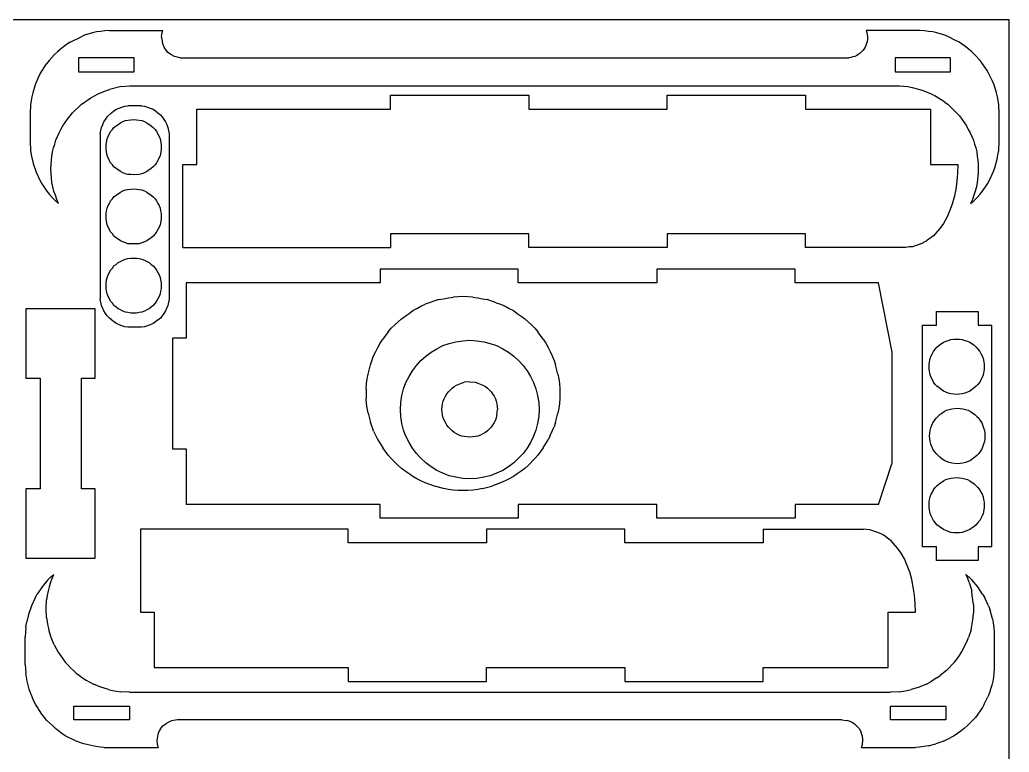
# Model space of a CAD drawing. Extents: x -4070 to 4070, y -2004 to 2004.
# Drawn here: x 1326 to 4070, y -27 to 2004 of the extents above; entities that cross this region are included whole.
import ezdxf

# ---------------------------------------------------------------- set-up
doc = ezdxf.new("R2010")
doc.units = 0
doc.header["$MEASUREMENT"] = 0
doc.layers.get('0').update_dxf_attribs({"linetype": 'CONTINUOUS'})

msp = doc.modelspace()

# ---------------------------------------------------------------- linework, layer by layer
for p, q in [((4070.5, 2004.5), (-4070.5, 2004.5)), ((4070.5, -2004.5), (4070.5, 2004.5)), ((1464.9, 1942), (1495.4, 1957.2)), ((1505.5, 1961.4), (1495.4, 1957.2)), ((1527.5, 1968.2), (1505.5, 1961.4)), ((1538.5, 1970.7), (1527.5, 1968.2)), ((1549.6, 1972.4), (1538.5, 1970.7)), ((1561.4, 1974.1), (1549.6, 1972.4)), ((1573.3, 1975), (1561.4, 1974.1)), ((1573.3, 1975), (1722.3, 1975)), ((1718.9, 1956.3), (1719.7, 1965.7)), ((1718.9, 1956.3), (1721.4, 1938.6)), ((1719.7, 1965.7), (1722.3, 1975)), ((3673.8, 1975), (3676.4, 1965.7)), ((3823.7, 1975), (3673.8, 1975)), ((3676.4, 1965.7), (3677.2, 1956.3)), ((3677.2, 1950.4), (3676.4, 1944.5)), ((3677.2, 1956.3), (3677.2, 1950.4)), ((3835.6, 1974.1), (3823.7, 1975)), ((3846.6, 1972.4), (3835.6, 1974.1)), ((3858.4, 1970.7), (3846.6, 1972.4)), ((3869.4, 1968.2), (3858.4, 1970.7)), ((3891.4, 1961.4), (3869.4, 1968.2)), ((3901.6, 1957.2), (3891.4, 1961.4)), ((3921.9, 1947), (3901.6, 1957.2)), ((1437.8, 1922.5), (1430.2, 1915.7)), ((1447.1, 1929.3), (1437.8, 1922.5)), ((1455.6, 1936), (1447.1, 1929.3)), ((1464.9, 1942), (1455.6, 1936)), ((1724, 1933.5), (1721.4, 1938.6)), ((1725.7, 1928.4), (1724, 1933.5)), ((1729, 1924.2), (1725.7, 1928.4)), ((1732.4, 1919.1), (1729, 1924.2)), ((3667.9, 1924.2), (3664.5, 1919.1)), ((3670.5, 1928.4), (3667.9, 1924.2)), ((3673, 1933.5), (3670.5, 1928.4)), ((3674.7, 1938.6), (3673, 1933.5)), ((3676.4, 1944.5), (3674.7, 1938.6)), ((3931.2, 1942), (3921.9, 1947)), ((3940.5, 1936), (3931.2, 1942)), ((3949.9, 1929.3), (3940.5, 1936)), ((3966.8, 1915.7), (3949.9, 1929.3)), ((1414.1, 1899.6), (1407.3, 1891.2)), ((1421.7, 1908.1), (1414.1, 1899.6)), ((1430.2, 1915.7), (1421.7, 1908.1)), ((1642.7, 1898.8), (1488.6, 1898.8)), ((1488.6, 1898.8), (1488.6, 1859.8)), ((1642.7, 1859.8), (1642.7, 1898.8)), ((1735.8, 1914.9), (1732.4, 1919.1)), ((1744.3, 1908.1), (1735.8, 1914.9)), ((1754.4, 1903), (1744.3, 1908.1)), ((1759.5, 1901.3), (1754.4, 1903)), ((1765.5, 1899.6), (1759.5, 1901.3)), ((1770.5, 1898.8), (1765.5, 1899.6)), ((1770.5, 1898.8), (3625.6, 1898.8)), ((3631.5, 1899.6), (3625.6, 1898.8)), ((3636.6, 1901.3), (3631.5, 1899.6)), ((3642.5, 1903), (3636.6, 1901.3)), ((3647.6, 1905.5), (3642.5, 1903)), ((3651.8, 1908.1), (3647.6, 1905.5)), ((3656.9, 1911.5), (3651.8, 1908.1)), ((3664.5, 1919.1), (3656.9, 1911.5)), ((3907.5, 1898.8), (3754.3, 1898.8)), ((3754.3, 1898.8), (3754.3, 1859.8)), ((3907.5, 1859.8), (3907.5, 1898.8)), ((3974.4, 1908.1), (3966.8, 1915.7)), ((3989.6, 1891.2), (3974.4, 1908.1)), ((1381.9, 1854.7), (1399.7, 1882.7)), ((1407.3, 1891.2), (1399.7, 1882.7)), ((3996.4, 1882.7), (3989.6, 1891.2)), ((4003.2, 1873.4), (3996.4, 1882.7)), ((4009.1, 1864.1), (4003.2, 1873.4)), ((1376.8, 1844.6), (1368.4, 1824.3)), ((1381.9, 1854.7), (1376.8, 1844.6)), ((1488.6, 1859.8), (1642.7, 1859.8)), ((3754.3, 1859.8), (3907.5, 1859.8)), ((4014.2, 1854.7), (4009.1, 1864.1)), ((4024.4, 1834.4), (4014.2, 1854.7)), ((1368.4, 1824.3), (1361.6, 1802.3)), ((1607.1, 1819.2), (1574.1, 1811.6)), ((1607.1, 1819.2), (1619, 1820)), ((1619, 1820), (1630.8, 1821.7)), ((1630.8, 1821.7), (3766.1, 1821.7)), ((3766.1, 1821.7), (3778, 1820)), ((3778, 1820), (3789, 1819.2)), ((3789, 1819.2), (3800.8, 1816.6)), ((3800.8, 1816.6), (3822.9, 1811.6)), ((4028.6, 1824.3), (4024.4, 1834.4)), ((4035.4, 1802.3), (4028.6, 1824.3)), ((1359.1, 1791.2), (1357.4, 1780.2)), ((1361.6, 1802.3), (1359.1, 1791.2)), ((1513.1, 1781.9), (1522.5, 1787.9)), ((1522.5, 1787.9), (1532.6, 1793.8)), ((1532.6, 1793.8), (1542.8, 1798.9)), ((1542.8, 1798.9), (1563.1, 1807.3)), ((1563.1, 1807.3), (1574.1, 1811.6)), ((2354, 1795.3), (2737.6, 1795.3)), ((2354, 1756.3), (2354, 1795.3)), ((2737.6, 1795.3), (2737.6, 1756.3)), ((3122, 1795.3), (3505.5, 1795.3)), ((3122, 1756.3), (3122, 1795.3)), ((3505.5, 1795.3), (3505.5, 1756.3)), ((3822.9, 1811.6), (3833.9, 1807.3)), ((3833.9, 1807.3), (3854.2, 1798.9)), ((3854.2, 1798.9), (3864.3, 1793.8)), ((3892.3, 1776), (3864.3, 1793.8)), ((4037.9, 1791.2), (4035.4, 1802.3)), ((4039.6, 1780.2), (4037.9, 1791.2)), ((1355.7, 1768.4), (1354, 1744.7)), ((1357.4, 1780.2), (1355.7, 1768.4)), ((1479.3, 1754), (1487.7, 1761.6)), ((1487.7, 1761.6), (1495.4, 1769.2)), ((1495.4, 1769.2), (1504.7, 1776)), ((1504.7, 1776), (1513.1, 1781.9)), ((1593.6, 1756.2), (1601.2, 1759.5)), ((1601.2, 1759.5), (1608.8, 1762.1)), ((1608.8, 1762.1), (1617.3, 1764.6)), ((1617.3, 1764.6), (1625.7, 1766.3)), ((1663, 1766.3), (1625.7, 1766.3)), ((1663, 1766.3), (1671.5, 1764.6)), ((1671.5, 1764.6), (1679.9, 1762.1)), ((1679.9, 1762.1), (1687.5, 1759.5)), ((1687.5, 1759.5), (1695.2, 1756.2)), ((3892.3, 1776), (3900.7, 1769.2)), ((3900.7, 1769.2), (3909.2, 1761.6)), ((3909.2, 1761.6), (3924.5, 1746.4)), ((4041.3, 1768.4), (4039.6, 1780.2)), ((4042.1, 1756.5), (4041.3, 1768.4)), ((1354, 1744.7), (1354, 1667.6)), ((1458.1, 1728.6), (1464.9, 1737.9)), ((1464.9, 1737.9), (1471.7, 1746.4)), ((1471.7, 1746.4), (1479.3, 1754)), ((1563.1, 1728.2), (1568.2, 1735)), ((1568.2, 1735), (1580, 1746.8)), ((1580, 1746.8), (1586.8, 1751.9)), ((1586.8, 1751.9), (1593.6, 1756.2)), ((1695.2, 1756.2), (1701.9, 1751.9)), ((1701.9, 1751.9), (1708.7, 1746.8)), ((1708.7, 1746.8), (1715.5, 1740.9)), ((1715.5, 1740.9), (1720.6, 1735)), ((1720.6, 1735), (1725.6, 1728.2)), ((1816.4, 1756.3), (2354, 1756.3)), ((1816.4, 1603.1), (1816.4, 1756.3)), ((2737.6, 1756.3), (3122, 1756.3)), ((3505.5, 1756.3), (3851.8, 1756.3)), ((3851.8, 1756.3), (3851.8, 1603.1)), ((3924.5, 1746.4), (3932.1, 1737.9)), ((3932.1, 1737.9), (3938.8, 1728.6)), ((4042.1, 1756.5), (4042.1, 1654.9)), ((1439.5, 1700.7), (1445.4, 1710.8)), ((1445.4, 1710.8), (1451.3, 1720.1)), ((1451.3, 1720.1), (1458.1, 1728.6)), ((1550.4, 1697.7), (1552.1, 1705.4)), ((1552.1, 1705.4), (1555.5, 1713.8)), ((1555.5, 1713.8), (1558.8, 1721.4)), ((1558.8, 1721.4), (1563.1, 1728.2)), ((1582.6, 1700.3), (1586.8, 1705.4)), ((1586.8, 1705.4), (1592.7, 1710.4)), ((1592.7, 1710.4), (1604.6, 1718.9)), ((1604.6, 1718.9), (1611.3, 1722.3)), ((1611.3, 1722.3), (1619, 1724.8)), ((1619, 1724.8), (1625.7, 1726.5)), ((1625.7, 1726.5), (1633.4, 1727.4)), ((1633.4, 1727.4), (1641.8, 1728.2)), ((1641.8, 1728.2), (1657.1, 1726.5)), ((1657.1, 1726.5), (1663.8, 1724.8)), ((1663.8, 1724.8), (1671.5, 1722.3)), ((1671.5, 1722.3), (1678.2, 1718.9)), ((1678.2, 1718.9), (1690.1, 1710.4)), ((1690.1, 1710.4), (1696, 1705.4)), ((1696, 1705.4), (1701.1, 1700.3)), ((1725.6, 1728.2), (1729.9, 1721.4)), ((1729.9, 1721.4), (1733.3, 1713.8)), ((1733.3, 1713.8), (1736.6, 1705.4)), ((1736.6, 1705.4), (1738.3, 1697.7)), ((3938.8, 1728.6), (3945.6, 1720.1)), ((3945.6, 1720.1), (3951.5, 1710.8)), ((3951.5, 1710.8), (3956.6, 1700.7)), ((1425.9, 1670.2), (1430.2, 1681.2)), ((1430.2, 1681.2), (1434.4, 1691.3)), ((1434.4, 1691.3), (1439.5, 1700.7)), ((1548.7, 1688.4), (1550.4, 1697.7)), ((1548.7, 1688.4), (1548.7, 1229.5)), ((1568.2, 1674), (1570.7, 1680.8)), ((1570.7, 1680.8), (1577.5, 1694.4)), ((1577.5, 1694.4), (1582.6, 1700.3)), ((1701.1, 1700.3), (1705.3, 1694.4)), ((1705.3, 1694.4), (1712.1, 1680.8)), ((1712.1, 1680.8), (1714.6, 1674)), ((1738.3, 1697.7), (1740, 1688.4)), ((1740, 1688.4), (1740, 1229.5)), ((3956.6, 1700.7), (3961.7, 1691.3)), ((3961.7, 1691.3), (3966.8, 1681.2)), ((3966.8, 1681.2), (3971, 1670.2)), ((1354, 1667.6), (1355.7, 1642.2)), ((1416.6, 1638), (1419.2, 1649)), ((1419.2, 1649), (1422.6, 1660)), ((1422.6, 1660), (1425.9, 1670.2)), ((1564.8, 1658.8), (1568.2, 1674)), ((1564.8, 1643.6), (1564.8, 1658.8)), ((1714.6, 1674), (1718, 1658.8)), ((1718, 1658.8), (1718, 1643.6)), ((3971, 1670.2), (3974.4, 1660)), ((3974.4, 1660), (3977.8, 1649)), ((3977.8, 1649), (3980.3, 1638)), ((4041.3, 1642.2), (4042.1, 1654.9)), ((1355.7, 1642.2), (1357.4, 1630.4)), ((1357.4, 1630.4), (1359.9, 1617.7)), ((1413.2, 1615.1), (1414.9, 1626.1)), ((1414.9, 1626.1), (1416.6, 1638)), ((1568.2, 1628.3), (1564.8, 1643.6)), ((1570.7, 1621.5), (1568.2, 1628.3)), ((1577.5, 1608), (1570.7, 1621.5)), ((1712.1, 1621.5), (1705.3, 1608)), ((1714.6, 1628.3), (1712.1, 1621.5)), ((1718, 1643.6), (1714.6, 1628.3)), ((3980.3, 1638), (3982, 1626.1)), ((3982, 1626.1), (3983.7, 1615.1)), ((4037.1, 1617.7), (4038.8, 1630.4)), ((4038.8, 1630.4), (4041.3, 1642.2)), ((1359.9, 1617.7), (1362.4, 1605.8)), ((1362.4, 1605.8), (1370.9, 1582.1)), ((1411.5, 1591.4), (1413.2, 1615.1)), ((1582.6, 1602.1), (1577.5, 1608)), ((1586.8, 1597), (1582.6, 1602.1)), ((1592.7, 1591.9), (1586.8, 1597)), ((1696, 1597), (1690.1, 1591.9)), ((1701.1, 1602.1), (1696, 1597)), ((1705.3, 1608), (1701.1, 1602.1)), ((1778.3, 1603.1), (1816.4, 1603.1)), ((1778.3, 1372.8), (1778.3, 1603.1)), ((3851.8, 1603.1), (3928, 1603.1)), ((3928, 1603.1), (3927.1, 1579.4)), ((3983.7, 1615.1), (3984.6, 1603.3)), ((3984.6, 1603.3), (3984.6, 1578.7)), ((4026.1, 1582.1), (4030.3, 1594)), ((4030.3, 1594), (4037.1, 1617.7)), ((1370.9, 1582.1), (1381.1, 1560.1)), ((1413.2, 1566), (1411.5, 1591.4)), ((1414.9, 1553.3), (1413.2, 1566)), ((1604.6, 1583.4), (1592.7, 1591.9)), ((1611.3, 1580.1), (1604.6, 1583.4)), ((1619, 1577.5), (1611.3, 1580.1)), ((1625.7, 1575.8), (1619, 1577.5)), ((1633.4, 1575), (1625.7, 1575.8)), ((1641.8, 1574.1), (1633.4, 1575)), ((1657.1, 1575.8), (1641.8, 1574.1)), ((1663.8, 1577.5), (1657.1, 1575.8)), ((1671.5, 1580.1), (1663.8, 1577.5)), ((1678.2, 1583.4), (1671.5, 1580.1)), ((1690.1, 1591.9), (1678.2, 1583.4)), ((3927.1, 1579.4), (3925.4, 1556.5)), ((3984.6, 1578.7), (3981.2, 1553.3)), ((4015.9, 1560.1), (4026.1, 1582.1)), ((1381.1, 1560.1), (1387, 1549.9)), ((1387, 1549.9), (1400.5, 1529.6)), ((1417.5, 1541.5), (1414.9, 1553.3)), ((1420, 1528.8), (1417.5, 1541.5)), ((3925.4, 1556.5), (3922.1, 1533.7)), ((3979.5, 1541.5), (3976.1, 1528.8)), ((3981.2, 1553.3), (3979.5, 1541.5)), ((3996.4, 1529.6), (4010, 1549.9)), ((4010, 1549.9), (4015.9, 1560.1)), ((1400.5, 1529.6), (1408.2, 1520.3)), ((1408.2, 1520.3), (1415.8, 1511.8)), ((1415.8, 1511.8), (1424.2, 1502.5)), ((1424.2, 1517.8), (1420, 1528.8)), ((1428.5, 1505.9), (1424.2, 1517.8)), ((1582.6, 1508.1), (1586.8, 1513.2)), ((1586.8, 1513.2), (1592.7, 1518.2)), ((1592.7, 1518.2), (1604.6, 1526.7)), ((1604.6, 1526.7), (1611.3, 1530.1)), ((1611.3, 1530.1), (1619, 1532.6)), ((1619, 1532.6), (1625.7, 1534.3)), ((1625.7, 1534.3), (1633.4, 1535.2)), ((1633.4, 1535.2), (1641.8, 1536)), ((1641.8, 1536), (1657.1, 1534.3)), ((1657.1, 1534.3), (1663.8, 1532.6)), ((1663.8, 1532.6), (1671.5, 1530.1)), ((1671.5, 1530.1), (1678.2, 1526.7)), ((1678.2, 1526.7), (1690.1, 1518.2)), ((1690.1, 1518.2), (1696, 1513.2)), ((1696, 1513.2), (1701.1, 1508.1)), ((3917.8, 1512.5), (3911.9, 1493)), ((3922.1, 1533.7), (3917.8, 1512.5)), ((3972.7, 1517.8), (3968.5, 1505.9)), ((3976.1, 1528.8), (3972.7, 1517.8)), ((3972.7, 1502.5), (3981.2, 1511.8)), ((3981.2, 1511.8), (3988.8, 1520.3)), ((3988.8, 1520.3), (3996.4, 1529.6)), ((1424.2, 1502.5), (1432.7, 1494.9)), ((1432.7, 1494.9), (1428.5, 1505.9)), ((1568.2, 1481.8), (1570.7, 1489.5)), ((1570.7, 1489.5), (1574.1, 1495.4)), ((1574.1, 1495.4), (1577.5, 1502.2)), ((1577.5, 1502.2), (1582.6, 1508.1)), ((1701.1, 1508.1), (1705.3, 1502.2)), ((1705.3, 1502.2), (1708.7, 1495.4)), ((1708.7, 1495.4), (1712.1, 1489.5)), ((1712.1, 1489.5), (1714.6, 1481.8)), ((3911.9, 1493), (3905.1, 1473.6)), ((3968.5, 1505.9), (3963.4, 1494.9)), ((3963.4, 1494.9), (3972.7, 1502.5)), ((1564.8, 1467.4), (1566.5, 1475.1)), ((1564.8, 1451.4), (1564.8, 1467.4)), ((1566.5, 1475.1), (1568.2, 1481.8)), ((1714.6, 1481.8), (1716.3, 1475.1)), ((1716.3, 1475.1), (1718, 1467.4)), ((1718, 1467.4), (1718, 1451.4)), ((3897.5, 1455.8), (3888.2, 1439.7)), ((3905.1, 1473.6), (3897.5, 1455.8)), ((1568.2, 1436.1), (1564.8, 1451.4)), ((1570.7, 1429.4), (1568.2, 1436.1)), ((1574.1, 1422.6), (1570.7, 1429.4)), ((1712.1, 1429.4), (1708.7, 1422.6)), ((1714.6, 1436.1), (1712.1, 1429.4)), ((1718, 1451.4), (1714.6, 1436.1)), ((3888.2, 1439.7), (3878, 1425.3)), ((1577.5, 1416.7), (1574.1, 1422.6)), ((1582.6, 1410.7), (1577.5, 1416.7)), ((1586.8, 1404.8), (1582.6, 1410.7)), ((1592.7, 1399.7), (1586.8, 1404.8)), ((1696, 1404.8), (1690.1, 1399.7)), ((1701.1, 1410.7), (1696, 1404.8)), ((1705.3, 1416.7), (1701.1, 1410.7)), ((1708.7, 1422.6), (1705.3, 1416.7)), ((2354, 1410.9), (2354, 1372.8)), ((2737.6, 1410.9), (2354, 1410.9)), ((2737.6, 1372.8), (2737.6, 1410.9)), ((3122, 1410.9), (3122, 1372.8)), ((3505.5, 1410.9), (3122, 1410.9)), ((3505.5, 1372.8), (3505.5, 1410.9)), ((3854.3, 1400.7), (3847.6, 1395.7)), ((3860.3, 1405.8), (3854.3, 1400.7)), ((3866.2, 1411.8), (3860.3, 1405.8)), ((3878, 1425.3), (3866.2, 1411.8)), ((1604.6, 1391.3), (1592.7, 1399.7)), ((1611.3, 1388.7), (1604.6, 1391.3)), ((1619, 1386.2), (1611.3, 1388.7)), ((1625.7, 1383.6), (1619, 1386.2)), ((1633.4, 1382.8), (1625.7, 1383.6)), ((1649.4, 1382.8), (1633.4, 1382.8)), ((1657.1, 1383.6), (1649.4, 1382.8)), ((1663.8, 1386.2), (1657.1, 1383.6)), ((1671.5, 1388.7), (1663.8, 1386.2)), ((1678.2, 1391.3), (1671.5, 1388.7)), ((1690.1, 1399.7), (1678.2, 1391.3)), ((1778.3, 1372.8), (2354, 1372.8)), ((3122, 1372.8), (2737.6, 1372.8)), ((3784.1, 1372.8), (3505.5, 1372.8)), ((3792.5, 1374.5), (3784.1, 1372.8)), ((3801.8, 1375.3), (3792.5, 1374.5)), ((3809.5, 1377.9), (3801.8, 1375.3)), ((3817.9, 1380.4), (3809.5, 1377.9)), ((3825.5, 1383), (3817.9, 1380.4)), ((3825.5, 1383), (3840.8, 1391.4)), ((3847.6, 1395.7), (3840.8, 1391.4)), ((1582.6, 1315.9), (1586.8, 1321.8)), ((1586.8, 1321.8), (1592.7, 1326.1)), ((1592.7, 1326.1), (1598.6, 1331.1)), ((1598.6, 1331.1), (1604.6, 1334.5)), ((1604.6, 1334.5), (1611.3, 1337.9)), ((1611.3, 1337.9), (1619, 1340.5)), ((1619, 1340.5), (1625.7, 1342.2)), ((1625.7, 1342.2), (1633.4, 1343.8)), ((1633.4, 1343.8), (1649.4, 1343.8)), ((1649.4, 1343.8), (1657.1, 1342.2)), ((1657.1, 1342.2), (1663.8, 1340.5)), ((1663.8, 1340.5), (1671.5, 1337.9)), ((1671.5, 1337.9), (1678.2, 1334.5)), ((1678.2, 1334.5), (1684.2, 1331.1)), ((1684.2, 1331.1), (1690.1, 1326.1)), ((1690.1, 1326.1), (1696, 1321.8)), ((1696, 1321.8), (1701.1, 1315.9)), ((1568.2, 1289.7), (1570.7, 1297.3)), ((1570.7, 1297.3), (1574.1, 1304.1)), ((1574.1, 1304.1), (1577.5, 1310)), ((1577.5, 1310), (1582.6, 1315.9)), ((1701.1, 1315.9), (1705.3, 1310)), ((1705.3, 1310), (1708.7, 1304.1)), ((1708.7, 1304.1), (1712.1, 1297.3)), ((1712.1, 1297.3), (1714.6, 1289.7)), ((2708.5, 1313.2), (2325, 1313.2)), ((2325, 1313.2), (2325, 1275.1)), ((2708.5, 1275.1), (2708.5, 1313.2)), ((3092.9, 1313.2), (3092.9, 1275.1)), ((3476.4, 1313.2), (3092.9, 1313.2)), ((3476.4, 1275.1), (3476.4, 1313.2)), ((1564.8, 1275.3), (1566.5, 1282.9)), ((1564.8, 1259.2), (1564.8, 1275.3)), ((1566.5, 1282.9), (1568.2, 1289.7)), ((1714.6, 1289.7), (1716.3, 1282.9)), ((1716.3, 1282.9), (1718, 1275.3)), ((1718, 1275.3), (1718, 1259.2)), ((2325, 1275.1), (1787.3, 1275.1)), ((1787.3, 1275.1), (1787.3, 1121.8)), ((3092.9, 1275.1), (2708.5, 1275.1)), ((3707.6, 1275.1), (3476.4, 1275.1)), ((3745.7, 1082.9), (3707.6, 1275.1)), ((1566.5, 1251.6), (1564.8, 1259.2)), ((1568.2, 1244.8), (1566.5, 1251.6)), ((1570.7, 1237.2), (1568.2, 1244.8)), ((1574.1, 1230.4), (1570.7, 1237.2)), ((1712.1, 1237.2), (1708.7, 1230.4)), ((1714.6, 1244.8), (1712.1, 1237.2)), ((1716.3, 1251.6), (1714.6, 1244.8)), ((1718, 1259.2), (1716.3, 1251.6)), ((2514.6, 1233.6), (2528.2, 1235.3)), ((2555.3, 1237), (2528.2, 1235.3)), ((2582.4, 1235.3), (2555.3, 1237)), ((2582.4, 1235.3), (2595.9, 1233.6)), ((1552.1, 1212.6), (1548.7, 1229.5)), ((1558.8, 1197.4), (1552.1, 1212.6)), ((1577.5, 1224.5), (1574.1, 1230.4)), ((1582.6, 1218.5), (1577.5, 1224.5)), ((1586.8, 1212.6), (1582.6, 1218.5)), ((1592.7, 1207.5), (1586.8, 1212.6)), ((1696, 1212.6), (1690.1, 1207.5)), ((1701.1, 1218.5), (1696, 1212.6)), ((1705.3, 1224.5), (1701.1, 1218.5)), ((1708.7, 1230.4), (1705.3, 1224.5)), ((1736.6, 1212.6), (1729.9, 1197.4)), ((1740, 1229.5), (1736.6, 1212.6)), ((2427.4, 1203.9), (2438.4, 1209.9)), ((2438.4, 1209.9), (2450.3, 1215.8)), ((2488.4, 1228.5), (2450.3, 1215.8)), ((2488.4, 1228.5), (2501.1, 1231)), ((2501.1, 1231), (2514.6, 1233.6)), ((2595.9, 1233.6), (2609.4, 1231)), ((2609.4, 1231), (2622.1, 1228.5)), ((2647.5, 1220), (2622.1, 1228.5)), ((2647.5, 1220), (2659.4, 1215.8)), ((2659.4, 1215.8), (2672.1, 1209.9)), ((2672.1, 1209.9), (2683.1, 1203.9)), ((1534.9, 1203), (1342.7, 1203)), ((1342.7, 1203), (1342.7, 1010.8)), ((1534.9, 1010.8), (1534.9, 1203)), ((1563.1, 1189.8), (1558.8, 1197.4)), ((1568.2, 1183.8), (1563.1, 1189.8)), ((1574.1, 1177.1), (1568.2, 1183.8)), ((1598.6, 1203.3), (1592.7, 1207.5)), ((1604.6, 1199.9), (1598.6, 1203.3)), ((1611.3, 1196.5), (1604.6, 1199.9)), ((1619, 1194), (1611.3, 1196.5)), ((1625.7, 1192.3), (1619, 1194)), ((1633.4, 1190.6), (1625.7, 1192.3)), ((1649.4, 1190.6), (1633.4, 1190.6)), ((1657.1, 1192.3), (1649.4, 1190.6)), ((1663.8, 1194), (1657.1, 1192.3)), ((1671.5, 1196.5), (1663.8, 1194)), ((1678.2, 1199.9), (1671.5, 1196.5)), ((1684.2, 1203.3), (1678.2, 1199.9)), ((1690.1, 1207.5), (1684.2, 1203.3)), ((1720.6, 1183.8), (1715.5, 1177.1)), ((1725.6, 1189.8), (1720.6, 1183.8)), ((1729.9, 1197.4), (1725.6, 1189.8)), ((2384.2, 1175.1), (2394.4, 1182.8)), ((2394.4, 1182.8), (2405.4, 1190.4)), ((2405.4, 1190.4), (2415.6, 1198)), ((2415.6, 1198), (2427.4, 1203.9)), ((2683.1, 1203.9), (2695, 1198)), ((2695, 1198), (2705.1, 1190.4)), ((2705.1, 1190.4), (2716.1, 1182.8)), ((2716.1, 1182.8), (2726.3, 1175.1)), ((3869.1, 1157.8), (3869.1, 1195.9)), ((3869.1, 1195.9), (3984.3, 1195.9)), ((3984.3, 1195.9), (3984.3, 1157.8)), ((1580, 1172), (1574.1, 1177.1)), ((1586.8, 1166.9), (1580, 1172)), ((1593.6, 1162.7), (1586.8, 1166.9)), ((1601.2, 1158.4), (1593.6, 1162.7)), ((1608.8, 1155.9), (1601.2, 1158.4)), ((1617.3, 1153.3), (1608.8, 1155.9)), ((1625.7, 1152.5), (1617.3, 1153.3)), ((1671.5, 1153.3), (1663, 1152.5)), ((1679.9, 1155.9), (1671.5, 1153.3)), ((1687.5, 1158.4), (1679.9, 1155.9)), ((1695.2, 1162.7), (1687.5, 1158.4)), ((1701.9, 1166.9), (1695.2, 1162.7)), ((1715.5, 1177.1), (1701.9, 1166.9)), ((2356.3, 1148.9), (2365.6, 1158.2)), ((2365.6, 1158.2), (2384.2, 1175.1)), ((2726.3, 1175.1), (2744.9, 1158.2)), ((2744.9, 1158.2), (2754.2, 1148.9)), ((3830.2, 1157.8), (3869.1, 1157.8)), ((3830.2, 543.1), (3830.2, 1157.8)), ((3984.3, 1157.8), (4022.4, 1157.8)), ((4022.4, 543.1), (4022.4, 1157.8)), ((1635, 1151.7), (1625.7, 1152.5)), ((1653.7, 1151.7), (1635, 1151.7)), ((1663, 1152.5), (1653.7, 1151.7)), ((2347.8, 1138.7), (2332.6, 1118.4)), ((2347.8, 1138.7), (2356.3, 1148.9)), ((2754.2, 1148.9), (2762.7, 1138.7)), ((2777.9, 1118.4), (2762.7, 1138.7)), ((1749.2, 1121.8), (1749.2, 814.5)), ((1787.3, 1121.8), (1749.2, 1121.8)), ((2319, 1095.6), (2325.8, 1107.4)), ((2325.8, 1107.4), (2332.6, 1118.4)), ((2482.4, 1092.3), (2499.4, 1100.8)), ((2499.4, 1100.8), (2517.2, 1106.7)), ((2517.2, 1106.7), (2534.9, 1111.8)), ((2534.9, 1111.8), (2554.4, 1114.3)), ((2554.4, 1114.3), (2573.9, 1116)), ((2573.9, 1116), (2593.4, 1114.3)), ((2593.4, 1114.3), (2612.8, 1111.8)), ((2612.8, 1111.8), (2630.6, 1106.7)), ((2630.6, 1106.7), (2648.4, 1100.8)), ((2648.4, 1100.8), (2665.3, 1092.3)), ((2777.9, 1118.4), (2784.7, 1107.4)), ((2784.7, 1107.4), (2791.5, 1095.6)), ((3870, 1096.8), (3875.9, 1101.9)), ((3875.9, 1101.9), (3887.8, 1110.4)), ((3887.8, 1110.4), (3901.3, 1115.5)), ((3901.3, 1115.5), (3908.9, 1118)), ((3908.9, 1118), (3916.6, 1118.8)), ((3916.6, 1118.8), (3932.6, 1118.8)), ((3932.6, 1118.8), (3940.3, 1118)), ((3940.3, 1118), (3947, 1115.5)), ((3947, 1115.5), (3954.7, 1112.9)), ((3954.7, 1112.9), (3961.4, 1110.4)), ((3961.4, 1110.4), (3973.3, 1101.9)), ((3973.3, 1101.9), (3979.2, 1096.8)), ((2298.7, 1047.3), (2307.2, 1072.7)), ((2307.2, 1072.7), (2313.1, 1084.6)), ((2313.1, 1084.6), (2319, 1095.6)), ((2438.4, 1059.3), (2452, 1072)), ((2452, 1072), (2466.4, 1083)), ((2466.4, 1083), (2482.4, 1092.3)), ((2665.3, 1092.3), (2681.4, 1083)), ((2681.4, 1083), (2695.8, 1072)), ((2695.8, 1072), (2709.4, 1059.3)), ((2791.5, 1095.6), (2797.4, 1084.6)), ((2797.4, 1084.6), (2802.5, 1072.7)), ((2802.5, 1072.7), (2807.6, 1060)), ((3745.7, 775.5), (3745.7, 1082.9)), ((3851.4, 1065.5), (3853.9, 1072.3)), ((3853.9, 1072.3), (3857.3, 1079)), ((3857.3, 1079), (3860.7, 1085)), ((3860.7, 1085), (3864.9, 1090.9)), ((3864.9, 1090.9), (3870, 1096.8)), ((3979.2, 1096.8), (3983.4, 1090.9)), ((3983.4, 1090.9), (3988.5, 1085)), ((3988.5, 1085), (3991.9, 1079)), ((3991.9, 1079), (3995.3, 1072.3)), ((3995.3, 1072.3), (3997.8, 1065.5)), ((2291.9, 1021.9), (2298.7, 1047.3)), ((2414.7, 1031.4), (2425.7, 1045.8)), ((2425.7, 1045.8), (2438.4, 1059.3)), ((2709.4, 1059.3), (2722.1, 1045.8)), ((2722.1, 1045.8), (2733.1, 1031.4)), ((2807.6, 1060), (2811.8, 1047.3)), ((2818.6, 1021.9), (2811.8, 1047.3)), ((3848, 1050.3), (3851.4, 1065.5)), ((3848, 1035), (3848, 1050.3)), ((3997.8, 1065.5), (4001.2, 1050.3)), ((4001.2, 1050.3), (4001.2, 1035)), ((2289.4, 1008.4), (2291.9, 1021.9)), ((2405.4, 1015.3), (2414.7, 1031.4)), ((2733.1, 1031.4), (2742.4, 1015.3)), ((2818.6, 1021.9), (2821.1, 1008.4)), ((3851.4, 1019.8), (3848, 1035)), ((3853.9, 1012.2), (3851.4, 1019.8)), ((3997.8, 1019.8), (3995.3, 1012.2)), ((4001.2, 1035), (3997.8, 1019.8)), ((1342.7, 1010.8), (1381.7, 1010.8)), ((1381.7, 1010.8), (1381.7, 703.4)), ((1496.8, 1010.8), (1534.9, 1010.8)), ((1496.8, 703.4), (1496.8, 1010.8)), ((2286.9, 981.3), (2287.7, 995.7)), ((2287.7, 995.7), (2289.4, 1008.4)), ((2390.2, 980.6), (2396.9, 998.4)), ((2396.9, 998.4), (2405.4, 1015.3)), ((2530.7, 987.3), (2537.5, 991.6)), ((2537.5, 991.6), (2551, 996.7)), ((2551, 996.7), (2558.6, 999.2)), ((2573.9, 1000.9), (2558.6, 999.2)), ((2573.9, 1000.9), (2589.1, 999.2)), ((2589.1, 999.2), (2596.7, 996.7)), ((2596.7, 996.7), (2610.3, 991.6)), ((2610.3, 991.6), (2617.1, 987.3)), ((2742.4, 1015.3), (2750.8, 998.4)), ((2750.8, 998.4), (2757.6, 980.6)), ((2821.1, 1008.4), (2822.8, 995.7)), ((2822.8, 995.7), (2823.7, 981.3)), ((3857.3, 1006.2), (3853.9, 1012.2)), ((3860.7, 999.5), (3857.3, 1006.2)), ((3864.9, 993.5), (3860.7, 999.5)), ((3870, 988.5), (3864.9, 993.5)), ((3875.9, 983.4), (3870, 988.5)), ((3979.2, 988.5), (3973.3, 983.4)), ((3983.4, 993.5), (3979.2, 988.5)), ((3988.5, 999.5), (3983.4, 993.5)), ((3991.9, 1006.2), (3988.5, 999.5)), ((3995.3, 1012.2), (3991.9, 1006.2)), ((2286.9, 981.3), (2286.9, 954.2)), ((2382.5, 943.3), (2385.9, 962.8)), ((2385.9, 962.8), (2390.2, 980.6)), ((2506.2, 960.3), (2510.4, 967)), ((2510.4, 967), (2514.6, 973)), ((2514.6, 973), (2524.8, 983.1)), ((2524.8, 983.1), (2530.7, 987.3)), ((2617.1, 987.3), (2623, 983.1)), ((2623, 983.1), (2633.2, 973)), ((2633.2, 973), (2637.4, 967)), ((2637.4, 967), (2641.6, 960.3)), ((2757.6, 980.6), (2761.8, 962.8)), ((2761.8, 962.8), (2765.2, 943.3)), ((2823.7, 981.3), (2823.7, 954.2)), ((3887.8, 974.9), (3875.9, 983.4)), ((3894.5, 971.5), (3887.8, 974.9)), ((3901.3, 969), (3894.5, 971.5)), ((3908.9, 967.3), (3901.3, 969)), ((3924.2, 965.6), (3908.9, 967.3)), ((3932.6, 966.4), (3924.2, 965.6)), ((3940.3, 967.3), (3932.6, 966.4)), ((3947, 969), (3940.3, 967.3)), ((3954.7, 971.5), (3947, 969)), ((3961.4, 974.9), (3954.7, 971.5)), ((3973.3, 983.4), (3961.4, 974.9)), ((2287.7, 940.6), (2286.9, 954.2)), ((2289.4, 927.1), (2287.7, 940.6)), ((2381.7, 923.9), (2382.5, 943.3)), ((2496.8, 923.9), (2498.5, 939.1)), ((2498.5, 939.1), (2500.2, 946.7)), ((2500.2, 946.7), (2502.8, 953.5)), ((2502.8, 953.5), (2506.2, 960.3)), ((2641.6, 960.3), (2645, 953.5)), ((2645, 953.5), (2647.5, 946.7)), ((2647.5, 946.7), (2649.2, 939.1)), ((2649.2, 939.1), (2650.9, 923.9)), ((2765.2, 943.3), (2766.1, 923.9)), ((2822.8, 940.6), (2821.1, 927.1)), ((2823.7, 954.2), (2822.8, 940.6)), ((2291.9, 913.5), (2289.4, 927.1)), ((2291.9, 913.5), (2298.7, 888.1)), ((2382.5, 904.4), (2381.7, 923.9)), ((2498.5, 908.6), (2496.8, 923.9)), ((2500.2, 901), (2498.5, 908.6)), ((2649.2, 908.6), (2647.5, 901)), ((2649.2, 908.6), (2650.9, 923.9)), ((2766.1, 923.9), (2765.2, 904.4)), ((2811.8, 888.1), (2818.6, 913.5)), ((2821.1, 927.1), (2818.6, 913.5)), ((3867.4, 899.6), (3877.6, 909.7)), ((3877.6, 909.7), (3883.5, 913.9)), ((3883.5, 913.9), (3890.3, 918.2)), ((3890.3, 918.2), (3896.2, 921.6)), ((3896.2, 921.6), (3903.9, 924.1)), ((3903.9, 924.1), (3911.5, 925.8)), ((3911.5, 925.8), (3926.7, 927.5)), ((3926.7, 927.5), (3942, 925.8)), ((3942, 925.8), (3949.6, 924.1)), ((3949.6, 924.1), (3956.3, 921.6)), ((3956.3, 921.6), (3963.1, 918.2)), ((3963.1, 918.2), (3975, 909.7)), ((3975, 909.7), (3980.9, 904.6)), ((2303, 875.4), (2298.7, 888.1)), ((2385.9, 884.9), (2382.5, 904.4)), ((2390.2, 866.3), (2385.9, 884.9)), ((2502.8, 894.2), (2500.2, 901)), ((2506.2, 887.5), (2502.8, 894.2)), ((2510.4, 880.7), (2506.2, 887.5)), ((2514.6, 874.8), (2510.4, 880.7)), ((2637.4, 880.7), (2633.2, 874.8)), ((2641.6, 887.5), (2637.4, 880.7)), ((2645, 894.2), (2641.6, 887.5)), ((2647.5, 901), (2645, 894.2)), ((2761.8, 884.9), (2757.6, 866.3)), ((2765.2, 904.4), (2761.8, 884.9)), ((2811.8, 888.1), (2807.6, 875.4)), ((3853.1, 873.3), (3855.6, 880.1)), ((3855.6, 880.1), (3859, 886.9)), ((3859, 886.9), (3863.2, 893.6)), ((3863.2, 893.6), (3867.4, 899.6)), ((3980.9, 904.6), (3986, 899.6)), ((3986, 899.6), (3990.2, 893.6)), ((3990.2, 893.6), (3994.4, 886.9)), ((3994.4, 886.9), (3999.5, 873.3)), ((2307.2, 863.6), (2303, 875.4)), ((2307.2, 863.6), (2319, 839.9)), ((2396.9, 849.4), (2390.2, 866.3)), ((2524.8, 864.6), (2514.6, 874.8)), ((2530.7, 860.4), (2524.8, 864.6)), ((2537.5, 856.1), (2530.7, 860.4)), ((2544.3, 852.7), (2537.5, 856.1)), ((2551, 850.2), (2544.3, 852.7)), ((2603.5, 852.7), (2596.7, 850.2)), ((2610.3, 856.1), (2603.5, 852.7)), ((2617.1, 860.4), (2610.3, 856.1)), ((2623, 864.6), (2617.1, 860.4)), ((2633.2, 874.8), (2623, 864.6)), ((2757.6, 866.3), (2750.8, 849.4)), ((2797.4, 851.7), (2791.5, 839.9)), ((2797.4, 851.7), (2807.6, 875.4)), ((3849.7, 850.4), (3851.4, 865.7)), ((3851.4, 865.7), (3853.1, 873.3)), ((3999.5, 873.3), (4002.1, 865.7)), ((4002.1, 865.7), (4002.9, 858.1)), ((4002.9, 858.1), (4002.9, 842.8)), ((2319, 839.9), (2332.6, 817.9)), ((2405.4, 832.4), (2396.9, 849.4)), ((2414.7, 816.3), (2405.4, 832.4)), ((2558.6, 848.5), (2551, 850.2)), ((2573.9, 846.8), (2558.6, 848.5)), ((2589.1, 848.5), (2573.9, 846.8)), ((2596.7, 850.2), (2589.1, 848.5)), ((2742.4, 832.4), (2733.1, 816.3)), ((2750.8, 849.4), (2742.4, 832.4)), ((2777.9, 817.9), (2791.5, 839.9)), ((3851.4, 835.2), (3849.7, 850.4)), ((3853.1, 827.6), (3851.4, 835.2)), ((3855.6, 820.8), (3853.1, 827.6)), ((3999.5, 827.6), (3994.4, 814.1)), ((4002.1, 835.2), (3999.5, 827.6)), ((4002.9, 842.8), (4002.1, 835.2)), ((1749.2, 814.5), (1787.3, 814.5)), ((1787.3, 814.5), (1787.3, 660.4)), ((2340.2, 806.9), (2332.6, 817.9)), ((2347.8, 796.7), (2340.2, 806.9)), ((2356.3, 787.4), (2347.8, 796.7)), ((2425.7, 801.9), (2414.7, 816.3)), ((2438.4, 788.4), (2425.7, 801.9)), ((2722.1, 801.9), (2709.4, 788.4)), ((2733.1, 816.3), (2722.1, 801.9)), ((2762.7, 796.7), (2754.2, 787.4)), ((2770.3, 806.9), (2762.7, 796.7)), ((2777.9, 817.9), (2770.3, 806.9)), ((3859, 814.1), (3855.6, 820.8)), ((3863.2, 807.3), (3859, 814.1)), ((3867.4, 801.4), (3863.2, 807.3)), ((3877.6, 791.2), (3867.4, 801.4)), ((3980.9, 796.3), (3975, 791.2)), ((3986, 801.4), (3980.9, 796.3)), ((3990.2, 807.3), (3986, 801.4)), ((3994.4, 814.1), (3990.2, 807.3)), ((2374.9, 768.8), (2356.3, 787.4)), ((2384.2, 760.3), (2374.9, 768.8)), ((2452, 775.7), (2438.4, 788.4)), ((2466.4, 764.7), (2452, 775.7)), ((2695.8, 775.7), (2681.4, 764.7)), ((2709.4, 788.4), (2695.8, 775.7)), ((2735.6, 768.8), (2726.3, 760.3)), ((2735.6, 768.8), (2754.2, 787.4)), ((3707.6, 660.4), (3745.7, 775.5)), ((3883.5, 787), (3877.6, 791.2)), ((3890.3, 782.7), (3883.5, 787)), ((3896.2, 779.3), (3890.3, 782.7)), ((3903.9, 776.8), (3896.2, 779.3)), ((3911.5, 775.1), (3903.9, 776.8)), ((3926.7, 773.4), (3911.5, 775.1)), ((3942, 775.1), (3926.7, 773.4)), ((3949.6, 776.8), (3942, 775.1)), ((3956.3, 779.3), (3949.6, 776.8)), ((3963.1, 782.7), (3956.3, 779.3)), ((3975, 791.2), (3963.1, 782.7)), ((2394.4, 752.7), (2384.2, 760.3)), ((2405.4, 745.1), (2394.4, 752.7)), ((2415.6, 738.3), (2405.4, 745.1)), ((2482.4, 754.5), (2466.4, 764.7)), ((2499.4, 746.9), (2482.4, 754.5)), ((2517.2, 740.1), (2499.4, 746.9)), ((2648.4, 746.9), (2630.6, 740.1)), ((2665.3, 754.5), (2648.4, 746.9)), ((2681.4, 764.7), (2665.3, 754.5)), ((2705.1, 745.1), (2695, 738.3)), ((2716.1, 752.7), (2705.1, 745.1)), ((2726.3, 760.3), (2716.1, 752.7)), ((2427.4, 731.5), (2415.6, 738.3)), ((2438.4, 725.6), (2427.4, 731.5)), ((2450.3, 720.5), (2438.4, 725.6)), ((2463, 715.4), (2450.3, 720.5)), ((2475.7, 711.2), (2463, 715.4)), ((2534.9, 735.9), (2517.2, 740.1)), ((2554.4, 732.5), (2534.9, 735.9)), ((2573.9, 731.7), (2554.4, 732.5)), ((2593.4, 732.5), (2573.9, 731.7)), ((2612.8, 735.9), (2593.4, 732.5)), ((2630.6, 740.1), (2612.8, 735.9)), ((2647.5, 715.4), (2634.8, 711.2)), ((2659.4, 720.5), (2647.5, 715.4)), ((2672.1, 725.6), (2659.4, 720.5)), ((2683.1, 731.5), (2672.1, 725.6)), ((2695, 738.3), (2683.1, 731.5)), ((3870, 712.5), (3875.9, 717.5)), ((3875.9, 717.5), (3887.8, 726)), ((3887.8, 726), (3894.5, 729.4)), ((3894.5, 729.4), (3901.3, 731.9)), ((3901.3, 731.9), (3908.9, 733.6)), ((3908.9, 733.6), (3924.2, 735.3)), ((3924.2, 735.3), (3932.6, 734.5)), ((3932.6, 734.5), (3940.3, 733.6)), ((3940.3, 733.6), (3947, 731.9)), ((3947, 731.9), (3954.7, 729.4)), ((3954.7, 729.4), (3961.4, 726)), ((3961.4, 726), (3973.3, 717.5)), ((3973.3, 717.5), (3979.2, 712.5)), ((1381.7, 703.4), (1342.7, 703.4)), ((1342.7, 703.4), (1342.7, 511.2)), ((1534.9, 703.4), (1496.8, 703.4)), ((1534.9, 511.2), (1534.9, 703.4)), ((2501.1, 704.4), (2475.7, 711.2)), ((2514.6, 701.9), (2501.1, 704.4)), ((2528.2, 700.2), (2514.6, 701.9)), ((2541.7, 699.3), (2528.2, 700.2)), ((2568.8, 699.3), (2541.7, 699.3)), ((2582.4, 700.2), (2568.8, 699.3)), ((2595.9, 701.9), (2582.4, 700.2)), ((2609.4, 704.4), (2595.9, 701.9)), ((2609.4, 704.4), (2634.8, 711.2)), ((3851.4, 681.1), (3853.9, 688.7)), ((3853.9, 688.7), (3857.3, 694.7)), ((3857.3, 694.7), (3860.7, 701.4)), ((3860.7, 701.4), (3864.9, 707.4)), ((3864.9, 707.4), (3870, 712.5)), ((3979.2, 712.5), (3983.4, 707.4)), ((3983.4, 707.4), (3988.5, 701.4)), ((3988.5, 701.4), (3991.9, 694.7)), ((3991.9, 694.7), (3995.3, 688.7)), ((3995.3, 688.7), (3997.8, 681.1)), ((2325, 660.4), (1787.3, 660.4)), ((2325, 622.3), (2325, 660.4)), ((2708.5, 660.4), (2708.5, 622.3)), ((3092.9, 660.4), (2708.5, 660.4)), ((3092.9, 622.3), (3092.9, 660.4)), ((3707.6, 660.4), (3476.4, 660.4)), ((3476.4, 660.4), (3476.4, 622.3)), ((3848, 666.7), (3849.7, 674.4)), ((3848, 650.6), (3848, 666.7)), ((3849.7, 674.4), (3851.4, 681.1)), ((3997.8, 681.1), (3999.5, 674.4)), ((3999.5, 674.4), (4001.2, 666.7)), ((4001.2, 666.7), (4001.2, 650.6)), ((3851.4, 635.4), (3848, 650.6)), ((3853.9, 628.6), (3851.4, 635.4)), ((3997.8, 635.4), (3995.3, 628.6)), ((4001.2, 650.6), (3997.8, 635.4)), ((2708.5, 622.3), (2325, 622.3)), ((3476.4, 622.3), (3092.9, 622.3)), ((3857.3, 621.9), (3853.9, 628.6)), ((3860.7, 615.9), (3857.3, 621.9)), ((3864.9, 610), (3860.7, 615.9)), ((3870, 604.1), (3864.9, 610)), ((3875.9, 599), (3870, 604.1)), ((3979.2, 604.1), (3973.3, 599)), ((3983.4, 610), (3979.2, 604.1)), ((3988.5, 615.9), (3983.4, 610)), ((3991.9, 621.9), (3988.5, 615.9)), ((3995.3, 628.6), (3991.9, 621.9)), ((1660.7, 592.1), (1660.7, 361.8)), ((2236.4, 592.1), (1660.7, 592.1)), ((2236.4, 554), (2236.4, 592.1)), ((3004.3, 592.1), (2619.9, 592.1)), ((2619.9, 592.1), (2619.9, 554)), ((3004.3, 554), (3004.3, 592.1)), ((3387.9, 592.1), (3387.9, 554)), ((3387.9, 592.1), (3666.4, 592.1)), ((3674.9, 591.3), (3666.4, 592.1)), ((3684.2, 589.6), (3674.9, 591.3)), ((3691.8, 587.1), (3684.2, 589.6)), ((3700.3, 584.5), (3691.8, 587.1)), ((3707.9, 582), (3700.3, 584.5)), ((3715.5, 578.6), (3707.9, 582)), ((3723.2, 574.4), (3715.5, 578.6)), ((3887.8, 590.5), (3875.9, 599)), ((3901.3, 585.5), (3887.8, 590.5)), ((3908.9, 582.9), (3901.3, 585.5)), ((3916.6, 582.1), (3908.9, 582.9)), ((3932.6, 582.1), (3916.6, 582.1)), ((3940.3, 582.9), (3932.6, 582.1)), ((3947, 585.5), (3940.3, 582.9)), ((3954.7, 588), (3947, 585.5)), ((3961.4, 590.5), (3954.7, 588)), ((3973.3, 599), (3961.4, 590.5)), ((2619.9, 554), (2236.4, 554)), ((3387.9, 554), (3004.3, 554)), ((3736.7, 564.2), (3723.2, 574.4)), ((3742.6, 559.1), (3736.7, 564.2)), ((3748.6, 553.2), (3742.6, 559.1)), ((3760.4, 539.6), (3748.6, 553.2)), ((3770.6, 525.3), (3760.4, 539.6)), ((3779.9, 509.2), (3770.6, 525.3)), ((3869.1, 543.1), (3830.2, 543.1)), ((3869.1, 505), (3869.1, 543.1)), ((4022.4, 543.1), (3984.3, 543.1)), ((3984.3, 543.1), (3984.3, 505)), ((1342.7, 511.2), (1534.9, 511.2)), ((3787.5, 491.4), (3779.9, 509.2)), ((3984.3, 505), (3869.1, 505)), ((3794.3, 472.8), (3787.5, 491.4)), ((3800.2, 452.4), (3794.3, 472.8)), ((1402.7, 450.2), (1387.4, 431.6)), ((1402.7, 450.2), (1411.1, 458.7)), ((1411.1, 444.3), (1406.9, 432.4)), ((1411.1, 458.7), (1419.6, 466.3)), ((1411.1, 444.3), (1419.6, 466.3)), ((3804.4, 431.3), (3800.2, 452.4)), ((3950.3, 466.3), (3959.6, 458.7)), ((3955.4, 455.3), (3950.3, 466.3)), ((3959.6, 444.3), (3955.4, 455.3)), ((3959.6, 458.7), (3968.1, 450.2)), ((3959.6, 444.3), (3966.4, 420.6)), ((3983.3, 431.6), (3968.1, 450.2)), ((1387.4, 431.6), (1373.9, 411.2)), ((1404.3, 420.6), (1401.8, 407.9)), ((1406.9, 432.4), (1404.3, 420.6)), ((3807.8, 409.3), (3804.4, 431.3)), ((3968.1, 407.9), (3966.4, 420.6)), ((3996.8, 411.2), (3983.3, 431.6)), ((1367.9, 401.1), (1357.8, 379.1)), ((1367.9, 401.1), (1373.9, 411.2)), ((1398.4, 370.6), (1400.1, 396)), ((1401.8, 407.9), (1400.1, 396)), ((3809.5, 385.6), (3807.8, 409.3)), ((3810.4, 361.8), (3809.5, 385.6)), ((3969.7, 396), (3968.1, 407.9)), ((3971.4, 383.3), (3969.7, 396)), ((3996.8, 411.2), (4002.8, 401.1)), ((4012.9, 379.1), (4002.8, 401.1)), ((1357.8, 379.1), (1349.3, 355.4)), ((1400.1, 346.9), (1398.4, 370.6)), ((1660.7, 361.8), (1698.8, 361.8)), ((1698.8, 361.8), (1698.8, 208.6)), ((3734.2, 208.6), (3734.2, 361.8)), ((3734.2, 361.8), (3810.4, 361.8)), ((3970.6, 346.9), (3971.4, 358.8)), ((3971.4, 383.3), (3971.4, 358.8)), ((4012.9, 379.1), (4017.2, 367.2)), ((4023.9, 343.5), (4017.2, 367.2)), ((1342.5, 319), (1344.2, 331.7)), ((1349.3, 355.4), (1344.2, 331.7)), ((1400.1, 346.9), (1401.8, 335)), ((1401.8, 335), (1403.5, 324)), ((3967.2, 324), (3968.9, 335)), ((3968.9, 335), (3970.6, 346.9)), ((4023.9, 343.5), (4025.6, 331.7)), ((4025.6, 331.7), (4028.2, 319)), ((1342.5, 319), (1340.8, 293.6)), ((1403.5, 324), (1406, 313)), ((1412.8, 291), (1406, 313)), ((3964.7, 313), (3957.9, 291)), ((3964.7, 313), (3967.2, 324)), ((4028.2, 319), (4029, 306.3)), ((4029, 306.3), (4029, 204.7)), ((1340.8, 216.5), (1340.8, 293.6)), ((1421.3, 270.7), (1412.8, 291)), ((3938.4, 250.4), (3953.7, 280.9)), ((3953.7, 280.9), (3957.9, 291)), ((1421.3, 270.7), (1426.4, 260.5)), ((1426.4, 260.5), (1432.3, 250.4)), ((1432.3, 250.4), (1438.2, 241.1)), ((3932.5, 241.1), (3938.4, 250.4)), ((1438.2, 241.1), (1445, 232.6)), ((1445, 232.6), (1451.8, 223.3)), ((1451.8, 223.3), (1458.5, 215.7)), ((3911.3, 215.7), (3918.9, 223.3)), ((3918.9, 223.3), (3925.7, 232.6)), ((3925.7, 232.6), (3932.5, 241.1)), ((1340.8, 216.5), (1342.5, 192.8)), ((1344.2, 181.8), (1342.5, 192.8)), ((1458.5, 215.7), (1466.2, 207.2)), ((1466.2, 207.2), (1474.6, 199.6)), ((1474.6, 199.6), (1482.2, 192.8)), ((1482.2, 192.8), (1491.6, 186)), ((1698.8, 208.6), (2236.4, 208.6)), ((2236.4, 208.6), (2236.4, 169.7)), ((2619.9, 169.7), (2619.9, 208.6)), ((2619.9, 208.6), (3004.3, 208.6)), ((3004.3, 208.6), (3004.3, 169.7)), ((3387.9, 169.7), (3387.9, 208.6)), ((3387.9, 208.6), (3734.2, 208.6)), ((3896.1, 199.6), (3879.2, 186)), ((3896.1, 199.6), (3903.7, 207.2)), ((3903.7, 207.2), (3911.3, 215.7)), ((4028.2, 192.8), (4026.5, 181.8)), ((4029, 204.7), (4028.2, 192.8)), ((1345.9, 169.9), (1344.2, 181.8)), ((1348.5, 158.9), (1345.9, 169.9)), ((1491.6, 186), (1500, 179.3)), ((1500, 179.3), (1509.3, 173.3)), ((1509.3, 173.3), (1519.5, 167.4)), ((1519.5, 167.4), (1529.7, 162.3)), ((2236.4, 169.7), (2619.9, 169.7)), ((3004.3, 169.7), (3387.9, 169.7)), ((3841.1, 162.3), (3851.2, 167.4)), ((3869.8, 179.3), (3851.2, 167.4)), ((3869.8, 179.3), (3879.2, 186)), ((4024.8, 169.9), (4022.2, 158.9)), ((4026.5, 181.8), (4024.8, 169.9)), ((1351.9, 147.9), (1348.5, 158.9)), ((1355.2, 137.8), (1351.9, 147.9)), ((1359.5, 126.8), (1355.2, 137.8)), ((1550, 153.9), (1529.7, 162.3)), ((1572, 147.1), (1550, 153.9)), ((1572, 147.1), (1583, 144.5)), ((1583, 144.5), (1594, 142.9)), ((1594, 142.9), (1605.9, 141.2)), ((1629.6, 139.5), (1605.9, 141.2)), ((1629.6, 139.5), (3741.1, 139.5)), ((3764.9, 141.2), (3741.1, 139.5)), ((3764.9, 141.2), (3775.9, 142.9)), ((3775.9, 142.9), (3787.7, 144.5)), ((3787.7, 144.5), (3798.7, 147.1)), ((3820.7, 153.9), (3798.7, 147.1)), ((3841.1, 162.3), (3820.7, 153.9)), ((4015.5, 137.8), (4011.2, 126.8)), ((4018.9, 147.9), (4015.5, 137.8)), ((4022.2, 158.9), (4018.9, 147.9)), ((1363.7, 116.6), (1359.5, 126.8)), ((1368.8, 106.4), (1363.7, 116.6)), ((4001.1, 106.4), (4011.2, 126.8)), ((1386.6, 78.5), (1368.8, 106.4)), ((1475.5, 63.3), (1475.5, 101.4)), ((1475.5, 101.4), (1629.6, 101.4)), ((1629.6, 101.4), (1629.6, 63.3)), ((3741.1, 63.3), (3741.1, 101.4)), ((3741.1, 101.4), (3894.4, 101.4)), ((3894.4, 101.4), (3894.4, 63.3)), ((3990.1, 87.8), (3983.3, 78.5)), ((3996, 97.1), (3990.1, 87.8)), ((4001.1, 106.4), (3996, 97.1)), ((1394.2, 70), (1386.6, 78.5)), ((1401, 61.6), (1394.2, 70)), ((1408.6, 54), (1401, 61.6)), ((1629.6, 63.3), (1475.5, 63.3)), ((1746.4, 60.7), (1731.2, 53.1)), ((1752.3, 61.6), (1746.4, 60.7)), ((1757.4, 62.4), (1752.3, 61.6)), ((1763.3, 63.3), (1757.4, 62.4)), ((3606.5, 63.3), (1763.3, 63.3)), ((3606.5, 63.3), (3618.4, 61.6)), ((3623.5, 60.7), (3618.4, 61.6)), ((3629.4, 58.2), (3623.5, 60.7)), ((3634.5, 55.6), (3629.4, 58.2)), ((3638.7, 53.1), (3634.5, 55.6)), ((3894.4, 63.3), (3741.1, 63.3)), ((3953.7, 46.3), (3968.9, 61.6)), ((3976.5, 70), (3968.9, 61.6)), ((3983.3, 78.5), (3976.5, 70)), ((1417, 46.3), (1408.6, 54)), ((1424.7, 38.7), (1417, 46.3)), ((1434, 31.9), (1424.7, 38.7)), ((1442.4, 25.2), (1434, 31.9)), ((1710.8, 27.7), (1708.3, 22.6)), ((1712.5, 32.8), (1710.8, 27.7)), ((1715.9, 37.9), (1712.5, 32.8)), ((1715.9, 37.9), (1722.7, 46.3)), ((1722.7, 46.3), (1731.2, 53.1)), ((3643.8, 49.7), (3638.7, 53.1)), ((3643.8, 49.7), (3651.4, 42.1)), ((3654.8, 37.9), (3651.4, 42.1)), ((3654.8, 37.9), (3659.9, 27.7)), ((3661.6, 22.6), (3659.9, 27.7)), ((3936.7, 31.9), (3927.4, 25.2)), ((3945.2, 38.7), (3936.7, 31.9)), ((3953.7, 46.3), (3945.2, 38.7)), ((1451.8, 19.2), (1442.4, 25.2)), ((1482.2, 4), (1451.8, 19.2)), ((1492.4, 0.6), (1482.2, 4)), ((1503.4, -3.6), (1492.4, 0.6)), ((1706.6, 11.6), (1705.8, 5.7)), ((1705.8, 5.7), (1706.6, -4.5)), ((1707.5, 16.7), (1706.6, 11.6)), ((1708.3, 22.6), (1707.5, 16.7)), ((3663.3, 16.7), (3661.6, 22.6)), ((3664.1, 11.6), (3663.3, 16.7)), ((3663.3, -4.5), (3664.1, 5.7)), ((3664.1, 5.7), (3664.1, 11.6)), ((3878.3, 0.6), (3867.3, -3.6)), ((3888.5, 4), (3878.3, 0.6)), ((3888.5, 4), (3908.8, 14.2)), ((3918.1, 19.2), (3908.8, 14.2)), ((3927.4, 25.2), (3918.1, 19.2)), ((1536.4, -11.2), (1503.4, -3.6)), ((1548.3, -12.9), (1536.4, -11.2)), ((1560.1, -13.8), (1548.3, -12.9)), ((1560.1, -13.8), (1709.1, -13.8)), ((1706.6, -4.5), (1709.1, -13.8)), ((3660.7, -13.8), (3663.3, -4.5)), ((3660.7, -13.8), (3810.6, -13.8)), ((3822.4, -12.9), (3810.6, -13.8)), ((3833.4, -11.2), (3822.4, -12.9)), ((3845.3, -8.7), (3833.4, -11.2)), ((3845.3, -8.7), (3867.3, -3.6))]:
    msp.add_line(p, q)

doc.saveas('drawing.dxf')
